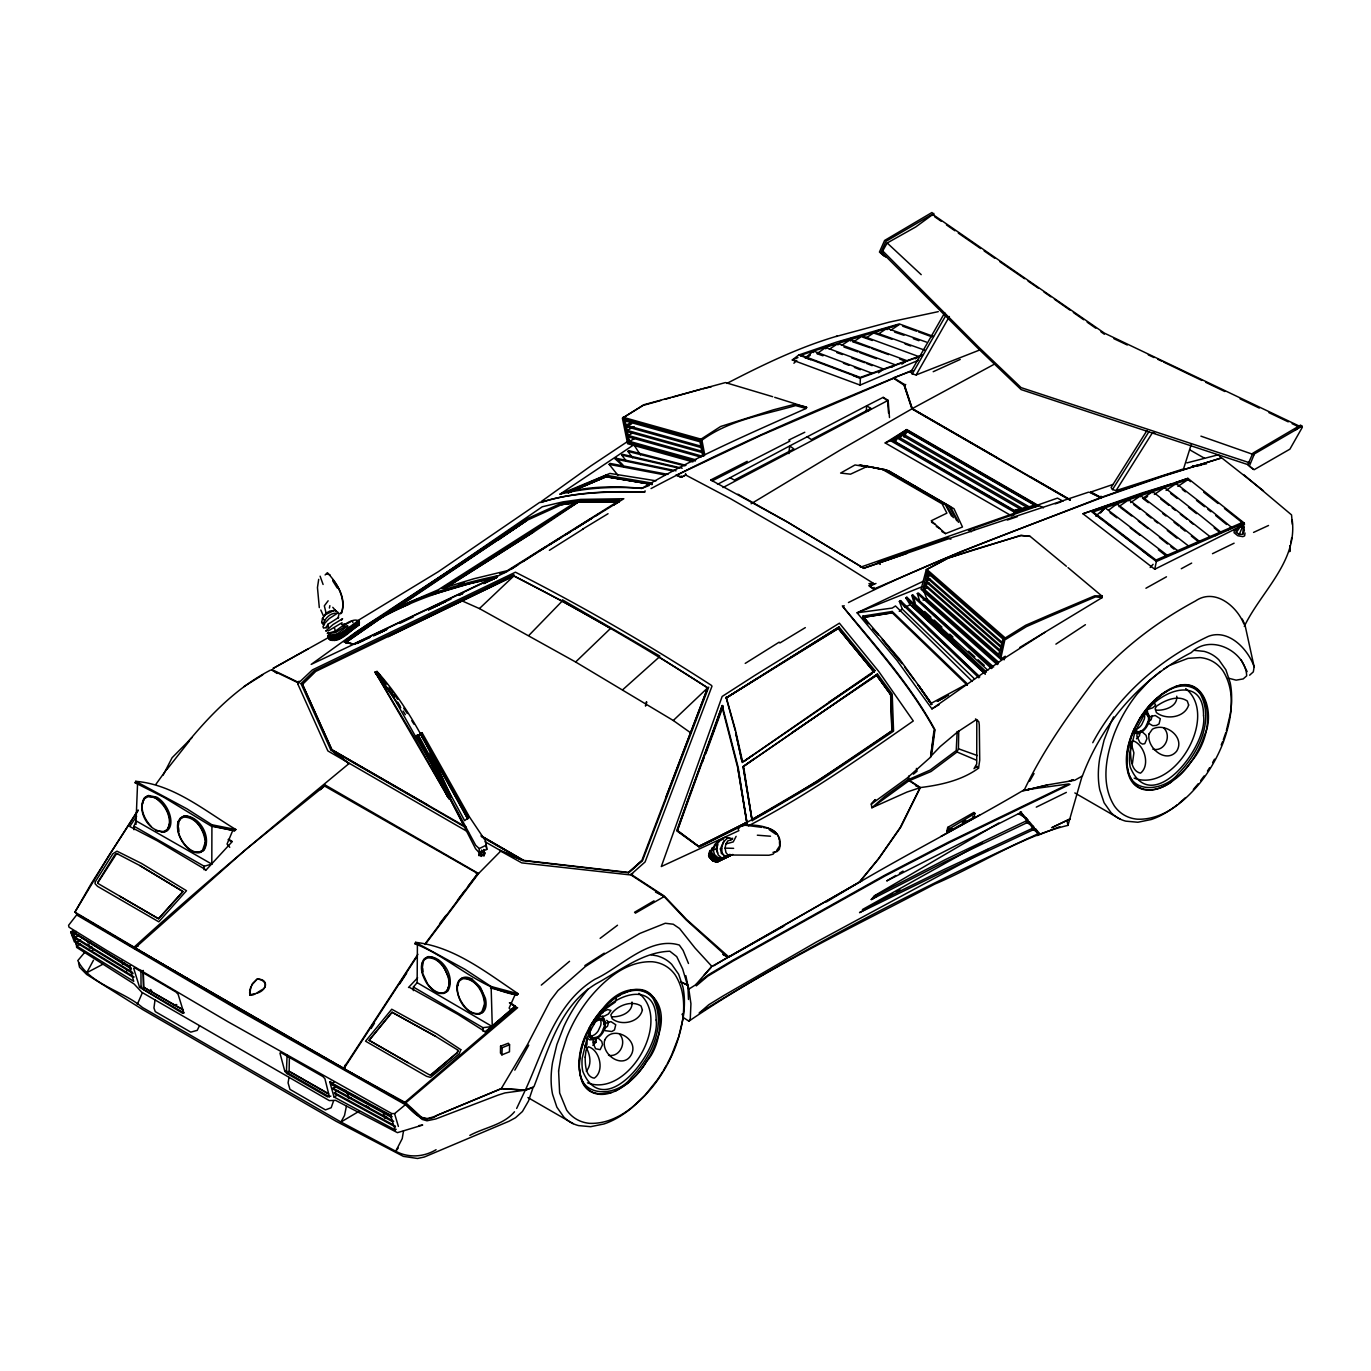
<?xml version="1.0" encoding="UTF-8"?>
<svg xmlns="http://www.w3.org/2000/svg" width="1371" height="1371" viewBox="0 0 1371 1371"><rect width="100%" height="100%" fill="white"/><g stroke="black" fill="none" stroke-linecap="round" stroke-linejoin="round"><path stroke-width="1.5" d="M468.471 832.214L327.875 750.931L297.713 683.769L299.032 681.147M1019.887 647.386L1102.095 597.636L1102.215 595.957L1094.709 595.802L1049.141 615.116L1025.662 625.279L1005.251 637.961L1000.641 659.091L921.038 589.324L926.265 569.719L947.464 558.271L1020.538 535.444L1030.118 536.352L1066.381 566.257M135.129 782.772L137.563 783.492L136.072 820.869L134.015 826.216L204.176 866.249L211.802 864.09L211.922 825.873L234.612 830.74L235.863 829.541C204.485 810.569 173.466 784.332 135.712 781.333L135.129 782.772L163.646 797.151L211.305 826.182L234.612 830.74M413.356 990.616L413.374 987.017L417.144 982.647L417.401 944.516L414.95 943.762L415.55 942.34C454.435 946.744 486.654 972.69 518.255 993.804L517.021 995.003C478.462 988.611 450.836 957.626 414.95 943.762M482.935 1031.198L482.952 1027.667L413.374 987.017M1013.769 515.393L1013.786 511.846L890.482 440.657L885.203 442.936L1011.918 516.096M136.055 824.399L136.072 820.869L211.802 864.09M204.159 869.848L204.176 866.249M133.981 829.729L134.015 826.216M957.164 731.48L956.221 750.605L930.138 770.091L908.322 779.671L920.352 787.571C940.746 784.983 961.654 780.493 978.551 768.154L979.717 760.22L979.305 725.088L978.877 721.849L975.484 719.004L976.803 720.58L976.718 763.921L974.01 768.668L977.3 766.269M509.566 1044.736L509.481 1051.797L501.906 1054.865L500.466 1053.031L500.552 1046.193L508.333 1043.245L509.566 1044.736L502.197 1047.684L500.552 1046.193M480.347 852.848L479.867 854.116L481.375 854.956L483.5 854.356L483.569 849.54M479.182 852.659L479.25 848.598L475.686 845.29L416.493 735.61L418.241 734.753L464.615 820.663L468.745 817.373L420.314 733.588L422.062 732.697L469.43 816.893L485.488 840.851L486.774 849.437L479.182 852.659L475.548 848.735L434.453 768.274M908.682 780.939L931.046 771.496L957.027 751.994L958.432 748.755L958.74 730.88M481.375 854.956L481.478 850.089M933.462 336.426L899.307 323.916L836.876 341.996L798.727 355.003L792.284 359.973L860.114 385.097L860.354 378.07L920.472 356.169M501.906 1054.865L502.197 1047.684M328.543 1096.337L287.996 1072.945L286.47 1070.425L287.122 1054.693M289.401 1057.007L289.11 1071.282L328.56 1093.664M579.367 1065.267C579.967 1042.388 591.227 1020.572 607.336 1004.669M1126.893 761.008C1127.99 733.108 1143.74 705.808 1167.372 690.915M712.029 735.37L722.226 705.517L738.215 767.64L747.075 823.423L699.193 847.055L676.691 830.809L722.226 705.517M333.65 1100.656L331.182 1107.734L325.458 1109.893L289.966 1089.379L288.081 1082.884L289.024 1077.349M447.529 781.093L421.583 734.41L420.314 733.588L419.526 734.667L421.188 735.353L422.062 732.697M342.819 626.05L347.668 626.033L347.651 628.638C343.898 631.688 331.936 640.326 329.366 634.533M1236.916 526.327L1242.092 522.608L1156.027 560.054L1093.201 511.914L1164.51 487.562L1201.373 516.319L1220.618 531.965L1220.55 533.045L1214.14 527.818M645.073 490.835L644.987 492C609.992 491.658 574.295 491.641 540.654 502.523M1263.496 490.835L1221.647 457.811L1162.694 476.405L1101.239 497.81L1101.016 496.165M1128.779 500.826L1128.864 499.695L1188.537 546.001M866.215 411.557L866.678 405.782L883.164 397.367L888.134 400.349L889.488 417.538M346.469 1105.9L344.515 1115.463L340.968 1122.009L142.464 1007.496C122.807 990.702 89.766 984.429 77.804 960.591L84.436 952.725M478.89 855.504L479.816 852.454L478.89 855.504L484.066 855.71L484.854 852.796L484.066 855.71M249.608 990.787L252.487 983.607L257.028 979.168C264.517 978.877 269.47 986.966 260.696 990.496C257.971 992.09 249.333 998.876 249.608 992.518M97.735 882.89L116.689 853.482L139.791 865.529L182.96 891.527L158.539 918.741L98.164 883.592L97.958 881.981L114.856 854.733M788.856 453.595L789.696 445.952L791.136 445.181L866.678 405.782L870.859 408.421L868.46 410.957M1082.336 776.157C1102.044 723.391 1140.912 678.371 1191.279 652.596C1210.61 633.196 1245.673 651.379 1246.685 675.834L1243.189 678.919L1236.145 680.153L1228.245 678.148M328.971 635.493L328.663 634.276M458.068 1051.557L457.674 1049.98L435.395 1036.202L392.037 1012.244L369.09 1040.298L429.62 1074.95L431.591 1074.607L457.434 1052.517L457.674 1049.98M861.999 880.713L727.744 957.369L722.86 954.319L728.926 957.061L859.24 882.187L878.383 858.88L900.233 827.467L920.078 787.64L907.036 792.044L871.853 807.759L871.288 804.126L906.899 778.265L930.583 757.135L933.925 730.932M716.93 844.416L711.84 848.409L711.395 851.871L713.948 855.932L717.119 858.589L720.461 859.137L726.219 856.224M592.855 1045.336L595.888 1042.337L596.471 1038.361M1140.072 731.823L1139.49 735.816L1136.456 738.815M1176.027 484.631L1176.181 483.552L1188.04 479.576L1177.86 486.379M933.908 214.596L931.937 212.522L884.603 240.456L879.445 252.058L884.398 256.274M178.316 825.805L178.796 822.686M422.319 966.538L423.039 961.876M1290.916 542.659L1291.688 537.809M1140.535 496.748L1140.706 495.685L1178.957 524.956L1199.299 541.271L1199.128 542.299L1191.33 536.061M1152.48 492.652L1152.651 491.623L1210.062 536.644M1242.229 619.041L1244.971 624.868L1254.139 666.837L1253.317 671.876L1249.615 675.2M403.537 1130.801L402.234 1138.598L395.722 1151.229L340.968 1122.009L359.253 1111.178M1116.868 504.854L1117.039 503.808L1177.689 550.679L1174.484 553.301M1231.295 528.315L1231.466 527.287L1212.752 511.949L1176.181 483.552L1164.51 487.562L1154.331 494.451M1300.942 426.501L1300.376 425.267L1252.923 453.133L1247.764 464.735L1252.768 468.985M708.618 855.761L710.024 850.568L708.618 855.761L712.646 860.542L717.513 861.931L732.8 854.459M329.417 608.056L329.863 605.639M967.069 685.123L967.309 683.803L892.195 611.466L862.89 616.127L868.494 623.754L862.942 617.516M318.706 579.316L317.455 587.559L319.306 607.61M710.675 853.499L711.48 850.397L710.675 853.499L712.954 856.618L715.508 859.103L718.078 859.377M774.735 852.145L773.021 854.202L768.942 855.247L727.915 855.007L725.962 852.556L725.088 848.135L725.876 843.97L727.778 840.937L732.148 839.395M323.059 624.388L321.705 622.4L322.493 618.321L325.715 614.499L334.695 610.215L337.917 612.203M447.889 792.01L417.898 736.364L416.493 735.61L415.619 736.604L431.796 764.521L449.294 799.344L375.088 671.944L415.344 739.226L447.529 796.311L448.625 798.008L451.145 796.894C431.419 752.336 409.843 708.07 377.042 671.447L375.088 671.944L391.215 693.212L415.619 736.604L417.35 736.998L418.241 734.753M646.307 701.935L645.484 706.082L646.855 702.089M76.536 945.904L76.639 947.395L134.084 983.967L141.83 992.313L329.331 1100.605L335.501 1100.313L397.436 1132.652L422.679 1125.06L418.995 1125.557M1128.676 744.642L1126.945 754.958L1127.099 765.772M1154.742 569.239L1156.353 561.493L1244.268 523.088L1244.474 524.39L1154.742 569.239L1082.987 513.765L1141.649 493.097L1172.513 483.62M926.556 580.944L927.173 578.082L1001.79 643.376L1001.036 646.204L926.556 580.944L929.949 579.025M927.464 577.002L928.236 573.558L1002.921 638.972L1002.15 642.382L927.464 577.002L930.875 575.1M205.701 870.431L232.299 841.52L228.751 839.275M728.618 856.121L725.036 856.481L722.5 853.807C720.495 847.895 722.723 840.303 728.704 837.698L731.206 838.384M947.738 827.381L949.04 828.118L948.149 831.923L946.744 831.409L947.738 827.381L973.89 812.437L974.935 813.431L974.01 817.202L948.149 831.923L949.675 828.512L974.935 813.431M1236.316 532.445L1239.315 528.212L1238.767 526.91L1235.802 530.166L1236.316 532.445L1239.281 534.364L1242.726 534.313L1243.103 529.532M683.306 1017.453L682.295 1013.889L683.289 1017.522L688.893 1021.172L690.281 1018.619L690.933 1003.726L688.825 989.142L695.714 984.755L711.806 966.315L695.063 948.064L679.536 928.51L673.247 924.225L665.261 923.266L639.76 933.462L604.32 954.233L585.246 966.641L557.98 990.548L550.337 1000.556L527.595 1044.359L501.238 1088.66L433.442 1116.868L425.747 1119.027L421.583 1118.17L405.662 1103.861L240.85 1010.256L74.925 912.126L91.189 883.712L137.888 810.244M726.527 856.104L721.112 858.435L717.479 857.269L714.531 854.579L713.228 850.02L714.514 844.827L718.301 840.697L723.357 839.121M1244.234 527.252L1241.955 528.092L1239.315 525.761L1243.686 525.779L1244.337 530.526L1242.726 534.313M688.482 963.487L683.101 950.394L679.331 945.065C649.374 935.896 620.48 967.635 594.928 979.254C555.615 1002.904 543.584 1050.409 525.607 1089.499L516.661 1108.436M924.311 589.376L925.185 585.931L999.579 651.225L998.739 654.55L924.311 589.376L927.739 587.439M155.026 999.973L153.946 1007.959L155.283 1011.644L190.792 1032.14L197.218 1030.341L199.498 1025.679M908.322 779.671L909.042 775.866M1166.738 556.437L1167.115 555.186L1105.146 507.853L1100.467 513.011M717.736 853.036L716.69 848.769L717.77 844.725M1226.377 730.623L1230.164 714.651A93.639 54.069 -60 0 0 1230.164 682.638L1225.88 669.802L1218.922 659.914A94.976 54.84 -60 0 0 1204.149 651.379L1194.175 650.334M1129.173 742.876L1131.401 735.764M930.583 757.135L934.559 729.938C909.864 684.523 874.424 646.135 842.342 605.931L844.365 605.896M1152.274 715.628L1151.074 719.775L1147.887 722.106M347.668 626.033L336.94 634.139L328.56 635.236M925.391 584.886L926.248 582.007L1000.847 647.266L1000.076 650.128L925.391 584.886L928.835 582.949M723.665 855.093L721.437 853.173L720.392 848.923L724.008 840.731M591.09 1028.336L590.507 1030.238A9.768 5.638 -60 0 0 590.507 1035.311L593.095 1037.933L597.259 1037.076A9.7 5.69 -60.4 0 0 601.441 1033.1L604.011 1027.513A9.683 5.655 -59.4 0 0 604.011 1022.44C601.886 1016.991 594.997 1021.052 593.077 1024.651M1191.262 444.41L1183.55 468.882L1116.097 490.595L1112.498 489.567L1111.11 487.493L1146.944 430.563M142.395 992.673L137.323 1004.343M717.513 861.931L717.924 860.68L730.177 855.161M686.922 802.772L677.36 830.518L698.696 846.455C767.126 815.094 830.346 773.775 891.99 730.863L890.704 694.566L876.703 675.406L791.513 732.868M688.893 1021.172C766.372 968.269 851.768 927.756 934.679 884.141C979.1 865.255 1020.795 836.636 1067.94 825.376L1082.113 776.14L1074.727 780.27L1047.547 784.88L1023.092 790.947M1132.429 763.458L1133.903 752.885L1131.401 744.35M329.04 635.99L329.4 634.979M1223.326 739.637L1225.88 732.422M324.876 786.2L477.811 873.567L467.614 886.934M702.432 762.122L703.854 758.163M705.757 753.793L723.271 705.894M686.854 802.806L708.053 745.224M737.804 768.24L746.715 822.377L698.782 846.49L677.411 830.603L722.123 707.196L737.872 768.343L747.075 823.423M708.173 745.31L722.123 707.23M345.509 1064.496L344.447 1069.003L405.816 1102.798L421.514 1117.279L427.204 1118.65M250.722 986.794L249.848 995.26M324.499 624.628L323.436 623.377C325.201 618.15 330.548 612.837 336.358 613.214M665.963 797.065L707.693 687.814C644.987 647.318 580.361 609.718 513.799 575.871L314.764 671.876L302.34 684.146L301.02 683.615L313.959 670.967L513.919 574.638M708.721 687.111L642.502 860.662L628.621 872.761L522.917 860.594L501.58 851.202L485.008 841.743M1032.312 827.33L1027.496 821.606L1029.244 821.623L1034.18 827.536L1032.312 827.33L1032.826 825.976M708.893 856.635L712.834 861.005L716.879 862.068L727.367 856.447M1239.281 534.364L1241.955 528.092M135.712 781.333L186.884 808.804L211.871 824.759L211.922 825.873M435.464 593.746L468.419 584.012L497.022 577.328L483.655 583.583L496.953 577.191L497.519 575.786C442.747 587.456 387.496 605.365 344.035 642.005L354.883 644.336L345.663 642.622L386.262 614.277L409.621 603.908M415.55 942.34L464.855 969.263L491.092 986.503L490.51 987.943L517.021 995.003M421.188 735.353L421.583 734.41L467.648 818.727L468.745 817.373M1221.184 745.001L1222.692 741.437M586.908 1033.014C579.796 1049.089 575.032 1069.551 584.8 1085.524A56.108 32.39 -60 0 0 592.769 1092.276L599.59 1094.075L611.415 1092.481M1132.035 733.982L1134.297 728.687M163.149 775.129L172.078 757.752L191.94 737.649M536.524 528.915L577.088 502.42L577.654 500.912L561.459 503.174L526.275 519.078L388.918 610.918L390.855 611.26L410.769 598.613L527.184 520.243L561.682 504.614L579.762 502.009L618.904 501.735L619.675 500.312L580.499 500.586L442.113 588.416L473.629 578.819L507.27 570.679L619.675 500.312M920.352 787.571L900.816 827.124L878.845 858.503L859.548 882.084L826.353 901.964M337.917 618.252L339.22 613.385L337.592 613.145L329.211 618.595L324.67 623.308L322.956 626.753L323.607 628.107L326.315 627.387M483.5 854.356L484.083 849.712M78.61 915.04L240.816 1010.256L405.85 1103.724L405.388 1104.718L394.574 1113.629L391.763 1113.56L227.98 1021.772L106.921 950.549L69.013 927.173L68.567 925.339L76.656 914.92L78.798 914.92L136.517 949.486M325.116 574.946L327.412 572.684C336.82 582.983 346.349 597.276 341.807 611.963L340.796 612.7M232.916 830.072L227.055 844.039L229.762 847.312M93.451 960.283L86.75 972.742L102.739 964.31M715.508 859.103L718.233 859.051M988.2 849.283L816.191 942.134L723.477 995.723L708.841 1004.686L699.176 1013.049C807.827 945.647 921.758 887.106 1037.95 833.859L1038.533 832.66M712.646 860.542L713.211 859.428L709.338 854.373M515.307 994.266L509.121 1008.062L511.897 1011.164M738.249 829.489L740.032 826.045C755.335 822.789 786.303 827.004 779.208 849.523L776.843 851.699L772.987 852.316M736.124 836.344L733.211 841.914L725.876 843.97M735.284 730.743L726.184 697.822L839.018 626.958L874.904 670.556L874.064 672.03L838.298 628.346L790.861 657.497M444.615 588.605L533.679 532.051L580.499 500.586M712.817 860.937L713.331 859.994L709.612 855.521L708.978 856.618L712.817 860.937L716.913 862.051L731.977 854.767L716.879 862.068M514.811 1070.151L528.743 1045.148M1247.799 464.598L1021.121 389.587L978.517 348.868L882.89 253.412L882.701 250.91L887.191 242.993L915.691 226.986L932.828 214.476L1104.409 333.136L1299.828 426.364L1299.845 427.375L1292.133 423.69M899.77 438.754L901.844 435.104L1026.862 507.287L1022.2 508.384L898.862 437.178L901.844 435.104M903.952 437.041L907.054 431.557L1034.865 505.351L1029.004 506.722L903.318 434.161L907.054 431.557M944.739 312.725L910.807 372.072L912.263 373.957L916.154 374.934L949.4 316.512M895.332 441.77L897.422 438.137L1020.024 508.915L1014.214 510.32L893.618 440.708L897.422 438.137M1021.601 812.095L886.694 880.936L895.777 875.469M912.263 373.957L946.316 314.627M1029.552 781.35L1034.042 773.535M589.29 1027.787L592.323 1022.543A56.057 32.356 -60 0 1 603.034 1008.336C632.374 970.257 675.252 994.969 656.932 1039.441A56.057 32.356 -60 0 1 649.991 1055.824L643.633 1065.987A58.045 33.521 -60 0 1 632.357 1079.114C621.457 1089.397 603.925 1100.193 589.324 1090.836A56.057 32.356 -60 0 1 582.367 1082.49C571.518 1053.099 589.016 1020.041 611.432 1001.036M74.925 912.126L109.697 854.27L138.317 810.261M1244.285 626.427C1260.943 591.689 1297.652 561.613 1292.202 519.883M179.035 821.126L181.075 817.716L184.262 815.882C199.583 815.556 211.974 837.115 204.022 850.209L200.869 852.042L196.876 852.094M251.527 985.269L257.217 979.048C269.607 979.134 266.608 990.308 257.405 993.067M371.13 1028.507L374.489 1023.143M1116.097 490.595L1152.497 432.67L1154.708 433.202M1112.498 489.567L1148.967 431.625M1092.756 742.705C1117.999 695.32 1160.192 659.04 1208.331 636.367C1228.605 628.518 1248.244 649.34 1254.139 666.837M773.33 807.947L751.908 819.738L743.151 766.697L877.474 674.018L892.213 694.137L893.566 731.137L817.476 782.447L752.182 820.646L743.082 766.646L754.444 758.454M399.698 983.898L406.656 973.187M417.127 956.29L344.035 1068.455L346.075 1070.477M338.74 617.396L327.892 624.302L325.955 627.764L326.949 627.747M417.898 954.285L343.573 1068.198L134.872 948.184L245.34 849.883L325.15 785.429L320.368 789.696M1139.815 718.404L1150.218 704.574M772.696 396.699L725.413 382.578L643.753 404.788L622.383 418.172L627.61 443.724L692.903 461.89M136.603 816.362L129.748 826.524L157.254 840.8L205.839 869.814M1243.891 623.976C1236.882 606.171 1214.74 587.679 1195.478 600.978C1157.741 621.32 1122.746 647.712 1094.504 680.102C1068.557 714.805 1043.057 750.365 1024.445 789.662C970.394 821.537 913.926 850.328 859.634 882.153M424.787 944.225L477.811 873.567L476.183 873.55M425.147 944.516L478.565 873.533L500.689 851.134L521.785 862.89L629.58 874.835L632.699 873.79M327.96 632.528L327.275 633.505L335.467 631.106L345.321 623.839L341.619 624.49M341.55 620.138L342.579 618.681L332.999 624.559L325.715 631.088L326.641 630.694M155.9 784.281L167.022 768.908M874.904 670.556L742.208 762.533L735.627 732.662L741.78 760.597M328.132 600.789L324.327 605.845L326.092 613.163L323.607 616.35L320.797 610.009M1200.653 780.579L1204.149 775.935M439.594 923.711L445.969 915.365M457.434 900.319L465.077 890.276M342.065 622.708L328.08 631.003M375.431 673.521L377.042 671.447M167.193 769.131L188.924 741.54M398.207 1148.075L395.722 1151.229C408.489 1158.169 423.742 1157.141 436.081 1149.703M617.875 475.189L609.152 464.375L609.958 463.398L667.968 474.4M1029.244 821.623L945.27 861.656L871.253 899.547L874.458 895.743L998.893 822.96M408.489 987.514L417.624 977.797M588.159 988.954L578.596 1001.053A94.976 54.84 -60 0 0 563.824 1026.622L556.866 1044.565L552.582 1062.336A93.639 54.052 -60 0 0 552.582 1094.349L556.866 1107.168L563.824 1117.074A94.976 54.84 -60 0 0 578.596 1125.608L590.644 1126.688L603.908 1123.98A93.639 54.069 -60 0 0 631.62 1107.974L644.884 1095.378L656.932 1080.382A94.976 54.84 -60 0 0 662.347 1072.173M1193.336 789.49L1198.305 783.664M586.274 1071.248C592.169 1064.564 590.078 1054.145 585.965 1047.033M640.428 454.898L633.865 444.752L560.036 494.16C586.719 487.63 614.397 486.225 641.714 488.436C694.257 457.451 750.451 433.253 806.097 408.472L806.371 407.05L794.272 404.394L773.364 409.843L720.666 426.484L701.027 439.148L623 417.264M872.162 899.427L875.435 895.657L945.853 859.343L1027.924 820.098L1020.298 811.769L1026.262 820.029L1027.924 820.098M417.35 736.998L432.516 764.521M188.29 741.574C211.58 713.451 237.766 687.077 270.498 670.111M514.502 1111.778C503.328 1125.06 484.391 1127.442 469.825 1135.411M704.06 975.278L710.932 967.669M875.332 799.67L871.288 804.126L875.452 799.601M1150.183 567.457L1153.097 564.321M1174.364 483.038L1187.903 478.359L1244.268 523.088M528.949 635.339L562.213 601.081L610.575 628.398M466.346 827.296L331.885 749.697L302.391 684.129L314.679 671.944M302.391 684.129L314.764 671.876M462.335 600.995L479.507 608.621L575.631 662.004L610.523 628.449M297.713 683.769L312.399 669.905L515.445 572.204C582.692 606.342 647.952 644.336 711.292 685.277L712.012 686.151L645.09 861.965L631.106 874.372L664.335 896.103L686.563 919.461L728.926 957.061M793.895 363.229L796.791 360.47M593.951 1022.218C596.368 1018.842 603.206 1016.185 604.971 1021.515A11.088 6.461 -59.5 0 1 604.971 1027.307C604.251 1033.511 594.38 1044.479 589.53 1036.236A11.294 6.529 -60 0 1 589.53 1030.444M479.439 608.553L513.817 575.957L562.161 601.098M575.631 662.004L673.281 720.495L707.642 687.882M1239.35 527.304L1240.498 526.258M938.278 311.645L889.316 322.116L836.207 336.461M776.534 850.688L779.688 845.856L779.448 841.554M622.897 689.579L659.211 657.086L707.676 687.882L641.748 860.782L628.432 872.419L523.396 860.337L481.032 835.813L523.585 860.371M301.02 683.615L330.617 749.577L349.022 763.561C276.462 823.663 203.748 883.678 134.05 947.207L138.128 946.127M641.662 860.611L628.621 872.761M1154.074 700.632L1162.162 693.983L1171.588 688.722M1175.804 778.488L1179.9 774.872A58.045 33.521 -60 0 0 1191.176 761.728C1225.417 722.277 1203.31 650.625 1150.543 704.06A56.057 32.356 -60 0 0 1139.832 718.284C1129.447 735.799 1121.478 758.369 1129.875 778.214A56.057 32.356 -60 0 0 1136.816 786.56C1147.647 793.929 1161.751 788.822 1171.451 781.933M1178.837 803.543L1185.572 797.579M1095.72 516.096L1105.146 507.853M516.507 1006.931L404.668 1102.507M517.655 1007.668L405.816 1102.798M485.231 1032.226L515.342 1006.16L510.286 1002.767M515.342 1006.16L485.231 1031.763L457.863 1014.351L409.535 987.428M457.434 1052.517L430.494 1075.018M696.245 985.886L707.71 976.203L733.005 961.071L885.169 875.915L948.698 842.942L1069.997 784.332M541.288 985.115L569.548 961.294M1295.029 430.391L1299.828 426.364M805.325 357.831L813.5 351.027L899.187 324.636L890.687 330.291M885.203 442.936L906.762 429.569L1038.824 505.813L1013.786 511.846M807.176 357.66L810.347 355.089M913.394 774.187L917.01 771.239L916.428 768.411M695.714 984.755L707.95 975.055L732.662 960.351L884.638 875.264L948.372 842.188L1068.934 783.921L1023.914 790.056M730.743 839.755L732.697 838.229M623.925 466.791L615.288 459.011L616.247 458.274L676.023 470.801M358.979 621.166L338.174 635.87L328.423 637.258L328.115 635.63L329.023 639.057C341.225 640.651 349.931 628.775 359.408 623C357.882 616.316 346.606 622.811 343.847 625.296M1160.466 671.413L1149.275 680.719L1137.296 693.795A89.286 51.55 -60 0 0 1114.349 733.536C1105.934 756.278 1100.622 784.143 1114.349 805.942A89.286 51.55 -60 0 0 1137.296 819.19C1163.019 820.184 1184.493 801.624 1199.985 782.978A89.286 51.55 -60 0 0 1222.932 743.236C1231.347 720.495 1236.659 692.629 1222.932 670.83A89.286 51.55 -60 0 0 1199.985 657.583L1188.006 658.354L1170.286 665.141M610.695 1001.43L615.613 997.848M1108.659 510.149L1117.039 503.808M1144.305 498.838L1147.578 496.371M600.138 938.347L617.516 925.236M329.777 638.543L338.157 637.498L358.414 623.171L359.116 625.022L338.843 639.349L330.462 640.188L329.537 637.258M340.505 613.831L341.619 612.991C345.303 601.081 340.025 588.896 332.81 579.487M541.459 501.392L590.764 466.003L629.289 440.348M878.52 372.809L883.592 369.022L922.494 355.123M729.938 854.287L725.276 857.732L721.712 857.938L718.233 854.956L716.313 849.403L717.838 842.976L721.694 838.966L725.602 837.15L728.789 838.298M497.519 575.786L353.324 644.113L354.763 644.267L345.492 642.588C388.559 606.668 442.867 588.776 496.953 577.191M604.285 1028.627L607.473 1026.296L608.673 1022.149L606.719 1020.35M345.543 642.571L386.314 614.362L384.188 613.917M599.847 1014.883L603.034 1012.552M899.239 611.312L902.289 609.101L899.359 601.406L900.49 600.618L979.802 676.914M1195.855 543.79L1199.299 541.271M1215.477 535.701L1220.618 531.965M632.579 457.76L627.884 451.385L628.912 450.648L685.98 465.352M1228.005 529.772L1231.466 527.287M817.03 353.632L825.702 347.446L883.592 369.022L860.251 377.419L801.127 355.158L801.144 356.306M923.42 581.201L857.115 612.803L896.925 660.342L931.937 708.876L1004.052 658.491L1044.805 632.391M539.848 502.266L438.309 571.707L356.631 621.32M752.336 755.421L743.887 761.351L872.384 673.264L828.684 702.329M743.082 766.646L877.474 674.018M1118.822 506.619L1128.864 499.695M498.461 539.848L527.15 520.209L392.586 610.266M1130.647 502.591L1140.706 495.685M890.482 440.657L906.762 429.569M901.844 364.138L905.203 361.841M915.245 358.808L918.621 356.511L918.776 357.728M1142.523 498.513L1152.651 491.623M1166.07 490.407L1176.181 483.552M891.921 367.137L895.314 364.84L837.938 343.573L829.335 349.228M878.383 334.027L886.917 328.372L926.368 342.065M853.876 341.568L862.428 335.929L918.621 356.511M866.164 337.866L874.698 332.245L924.928 350.239M841.623 345.389L850.226 339.734L906.899 360.693M1055.893 644.147L1085.421 624.696M511.023 569.428L517.912 564.869M523.088 561.544L536.849 552.496M536.387 528.778L577.037 502.352L561.682 504.562M396.185 1129.276L395.156 1129.91L334.01 1097.006L329.811 1082.01L330.857 1081.325M432.825 594.603L438.035 591.244M704.763 454.966L701.935 440.211C729.115 420.006 763.733 414.796 795.626 405.576L806.097 408.472M78.558 962.733L79.518 967.206L86.664 974.455L143.012 1009.759L336.084 1121.255L403.4 1156.37L417.555 1158.478L424.359 1157.004L509.069 1121.221L515.496 1117.742L522.42 1111.521L528.486 1101.05L533.079 1087.477L525.401 1090.134L501.238 1088.66L437.28 1115.257C424.684 1124.34 413.408 1113.955 405.85 1103.724M577.654 500.912L438.292 589.77L388.918 610.918M584.851 965.595L604.268 953.153M1163.722 669.134L1168.64 665.98M541.048 502.3C574.295 491.675 609.581 491.041 644.216 492.052M489.704 558.631L529.292 533.388M453.904 581.458L478.959 565.486L453.921 581.51M487.922 559.779L484.34 562.059L487.956 559.865M443.81 587.936L448.711 584.817L443.776 587.885M495.171 555.289L527.629 534.656M329.811 1082.01L390.444 1115.069L391.472 1114.417M614.774 998.328L619.846 995.175M533.576 531.965L444.461 588.485M599.727 1015.174L600.224 1016.614L604.525 1016.048L608.416 1013.992L610.952 1010.427L607.661 1009.553L601.955 1012.295M549.377 550.319L583.223 528.966M874.132 672.098L838.367 628.449L726.27 697.942L839.018 626.958M726.184 697.908L757.82 677.977M574.997 528.795L591.878 518.204L574.997 528.812M745.224 663.393L779.225 642.125M243.798 686.665L262.701 674.909M598.63 514.022L506.482 571.913L311.183 664.404L355.98 632.117L448.763 570.902L542.265 506.773L563.018 501.855L580.567 499.404L623.822 498.736L595.357 516.182M552.53 542.813L549.017 544.938L561.185 537.381L555.975 540.62M566.412 534.159L569.908 532.034M385.251 1112.567L383.434 1113.68L385.954 1112.944M564.663 535.221L569.89 531.999M624.131 417.11L643.222 405.37L660.839 400.469M1005.629 639.434L1026.451 626.616L1049.535 616.504L1095.583 596.848L1102.095 597.636M124.213 962.956L122.413 964.07L124.898 963.367M1000.641 659.091L1005.251 656.246L1004.069 659.879M626.444 461.153L621.663 455.035L622.76 454.367L682.21 468.231M618.938 501.7L613.471 505.025L619.041 501.82L579.71 502.077M582.606 529.155L608.039 513.714M346.28 624.028L352.416 620.755L352.913 622.588M126.8 970.942L125.584 972.433M779.859 643.016L805.325 627.61M899.41 873.276L903.043 871.082M871.253 899.547L876.652 896.291M751.137 503.757L840.663 449.791L911.869 408.884L1069.928 500.158M1066.364 792.387L1036.27 807.142M133.09 973.616L75.765 938.638L75.388 937.473L79.021 935.296M91.291 946.504L89.372 947.55L91.84 946.847M92.937 950.292L90.469 950.977M634.55 912.263L654.036 900.833M931.937 708.876L939.186 704.625M395.156 1125.899L395.414 1126.962L334.85 1093.835L334.49 1092.721L338.209 1090.545M348.337 1098.257L350.925 1097.571M182.771 1013.358L183.851 1012.98L178.11 994.266L175.985 992.021L134.821 967.892L133.673 968.269L139.551 987.257L182.771 1013.358L183.817 1012.758L143.252 989.331L141.042 986.417L140.939 970.24M635.287 913.206L663.427 896.977M425.044 958.449L428.198 956.632C443.484 956.461 455.652 977.986 447.82 991.062L444.667 992.878M330.891 1096.115L327.566 1096.903L286.933 1073.544L284.842 1071.368L286.47 1070.425M390.752 1116.885L331.919 1084.787L331.576 1083.638L334.078 1082.199M326.092 613.163L329.674 611.106L335.432 610.352M946.744 831.409L951.954 828.427M962.373 822.446L965.852 820.441M713.708 965.801L727.744 957.369L686.031 919.787L664.044 896.531L630.523 874.664M76.365 931.457L73.88 932.88L76.793 946.041L133.724 981.328L129.405 966.229L72.08 931.252L73.229 930.669M80.323 944.019L76.793 946.041L72.08 931.252M139.551 987.257L141.042 986.417M286.933 1073.544L287.996 1072.945M870.568 906.42L859.531 912.64L942.237 872.23L1035.379 828.752L1039.321 833.277M874.235 904.346L877.92 902.272M888.956 896.051L892.624 893.978M896.308 891.904L899.976 889.83M334.01 1097.006L338.089 1094.726M392.209 1121.478L333.393 1089.294L332.999 1088.163L335.535 1086.74M387.445 1117.571L384.874 1118.239L383.76 1114.794M626.067 425.267L700.787 446.141L700.033 441.788L625.227 420.914L626.067 425.267L632.974 421.411M626.444 426.672L701.009 447.512L701.781 451.179L627.215 430.391L626.444 426.672L631.603 423.793M701.044 457.126L628.449 436.955L629.495 441.376L636.333 437.572M308.269 648.791L273 668.482L329.708 636.864M1145.933 588.245L1166.481 576.797M783.972 926.076L711.292 966.726M940.986 836.344L979.648 814.974M976.94 845.599L862.428 909.556L942.854 870.054L1034.18 827.536M903.78 383.966L912.195 408.644L993.444 364.686M978.774 844.57L982.459 842.548M926.265 569.719L948.492 558.014L974.113 549.565L1021.275 535.444L1030.118 536.352M751.805 819.669L816.259 781.898L891.87 730.777L890.602 694.48L876.703 675.303M627.215 430.391L634.122 426.604M628.209 435.43L702.757 456.337L702.003 452.533L627.421 431.676L628.209 435.43L633.385 432.619M944.653 697.325L937.181 701.386L948.543 695.251M651.036 488.573C735.37 443.604 823.834 406.827 912.109 370.393M90.486 942.34L87.898 942.974M1181.288 568.725L1191.673 563.087M985.338 674.275L910.155 604.645L905.151 607.353L900.49 600.618M931.663 704.42L918.21 684.986L931.577 704.437L931.389 703.203L967.309 683.803M132.816 977.112L77.256 943.214L76.742 942.014L80.615 939.923M1089.791 492.395L1100.45 497.707L961.551 551.365L874.098 588.947L869.762 586.222L875.983 583.463M730.126 477.691L789.696 445.952L793.946 448.951L734.325 480.073L730.126 477.691L717.479 484.357M905.768 597.842L906.865 597.259L986.417 671.996L985.338 672.664L905.768 597.842L910.155 604.645M603.634 1010.136L615.202 1002.184L616.35 998.448M888.134 400.349L722.997 487.545M904.5 385.114L905.734 384.48M870.859 408.421L811.392 439.577L807.211 436.801M911.869 408.884L904.089 385.182L893.584 378.293L760.768 435.447L676.811 475.034L681.181 477.348L685.689 475L730.452 498.667L829.369 555.769L874.201 583.84M746.715 822.377L698.627 846.473M618.904 995.706C665.226 968.457 668.808 1036.973 646.923 1061.017A56.057 32.356 -60 0 1 636.264 1075.258L628.158 1083.004L615.39 1091.145M490.544 580.464L494.331 578.511M848.443 602.555C929.846 561.167 1016.117 530.474 1101.239 497.81M493.252 579.179L496.988 577.26M789.987 441.068L712.303 480.827L710.778 479.936L747.229 461.324M129.405 966.229L130.536 965.647M738.952 830.62L661.302 866.541L722.157 696.451L755.592 674.926L839.395 623.188L878.862 671.619L913.292 720.975C859.823 758.163 806.388 795.865 748.429 825.822M726.819 383.434C762.379 365.046 798.659 347.36 837.201 336.101M1212.478 553.695L1234.106 543.19M479.25 848.598L485.882 845.341M788.753 440.057L804.777 432.259M388.301 636.744L513.851 575.974M713.451 848.889L710.384 850.551L709.75 854.167L713.468 859.034L717.924 860.217L730.092 854.75M709.441 851.785L712.886 850.14M1052.979 827.159L1070.237 818.847L1051.591 827.69M685.706 475.052L681.061 477.279L675.852 475.12M419.526 734.667L421.291 733.828M415.619 736.604L417.624 735.644M413.305 616.899L400.041 623.291M451.196 598.938L428.455 609.718L445.575 601.663M428.523 609.804L439.902 604.405M356.751 643.462L369.844 637.361M386.691 629.512L373.598 635.613L386.793 629.478M356.786 643.547L364.275 640.051M373.649 635.698L384.891 630.471M356.649 643.41L369.827 637.309M1253.557 532.411L1268.535 525.487M933.205 371.712L960.231 359.442M392.809 610.386L408.404 603.36M398.738 607.833L408.489 603.463M860.114 385.097L918.107 360.402M560.036 494.16L609.924 473.423L656.024 480.81M652.15 483.106L606.102 475.257L566.326 492.429C590.781 485.831 616.384 486.191 641.422 488.265M568.245 492.686L606.136 476.542L652.202 484.34M921.758 586.874L857.115 612.803L892.23 608.073L895.486 605.965L972.262 681.387M792.284 359.973L797.973 357.557M568.245 492.892L606.205 476.731L652.219 484.511M568.177 492.737L606.136 476.748L652.168 484.46M912.76 370.65L893.412 377.813M641.714 488.436L649.374 485.403M711.84 848.409L714.617 847.312M1072.859 779.808L1069.14 781.281L1072.962 779.808M978.637 350.41L916.154 374.934M416.15 599.967L419.937 598.476M425.61 596.231L431.299 593.986M1170.423 689.219L1174.501 687.608A55.765 32.201 -60 0 1 1189.548 686.648L1192.77 687.796A56.999 32.904 -60 0 1 1200.568 694.412C1214.535 721.249 1197.86 753.759 1178.529 773.415C1165.813 790.262 1131.366 795.728 1127.596 768.857M623.034 993.564L627.113 991.953A55.765 32.201 -60 0 1 642.159 990.993L645.381 992.124A56.999 32.904 -60 0 1 653.179 998.756C667.146 1025.594 650.471 1058.104 631.14 1077.76C617.396 1097.04 579.59 1098.428 579.556 1068.849M1037.213 835.539L1059.783 826.679M941.877 531.52L945.493 533.627L962.476 526.995L953.993 508.727L889.608 471.333L884.535 470.219M993.649 667.009L919.752 601.355L917.336 593.489L918.45 593.06L998.311 663.907M923.111 600.104L926.745 598.716L998.534 662.193M1236.248 529.069L1234.346 529.789L1234.071 532.719L1237.859 535.753L1242.829 536.644L1244.628 535.89L1245.005 532.993M115.747 853.927L117.649 853.67M713.228 850.02L716.69 848.769M823.56 347.497L832.694 344.241M76.656 914.92L239.411 1010.581L405.388 1104.718L422.199 1119.422L426.964 1120.793L435.824 1118.942L498.136 1095.086L504.956 1092.927L525.401 1090.134L533.919 1086.723C548.383 1049.689 559.676 1005.543 596.179 983.727C619.332 971.199 642.588 952.022 669.853 951.234L676.743 956.632L682.621 968.903L688.67 989.177L685.826 975.655M1112.961 484.46L1090.219 492.24L1100.913 497.467L1162.162 476.131L1221.27 458.085L1218.545 454.966M860.405 567.234L1057.469 498.119L1063.039 501.22M955.21 536.455L863.73 568.262L787.999 522.385L710.778 479.936M1082.987 513.765L1187.903 478.359M863.73 568.262L906.848 553.49M911.818 595.442L912.88 595.083L992.398 667.763L991.439 668.517L911.818 595.442L914.2 603.377L987.823 670.23M973.633 530.354L1088.608 492.155M1055.207 503.877L1061.085 501.872M1007.308 520.055L1017.351 516.661M801.127 355.158L813.5 351.027L871.922 373.186M326.795 573.815L330 574.826M955.673 536.421L974.421 530.2M839.892 341.893L847.038 339.614M464.392 583.035L458.514 584.869L464.341 582.983M740.991 826.182L744.487 825.119L761.83 827.347M848.803 339.1L854.133 337.557M876.086 331.182L898.673 324.738M255.04 993.598L249.882 994.815M672.647 397.179L700.941 389.227M664.746 399.372L670.625 397.744M676.811 475.034L678.542 474.555M1175.615 686.528C1204.578 675.595 1214.963 714.719 1204.441 735.182A56.057 32.356 -60 0 1 1197.483 751.548L1194.449 756.758A56.057 32.356 -60 0 1 1183.773 770.982C1173.113 782.378 1156.558 794.323 1140.295 788.017A56.108 32.39 -60 0 1 1132.343 781.264L1128.864 774.324L1126.945 764.504M478.993 854.407L481.17 855.453L484.203 854.63M1186.858 462.901L1217.277 455.052M499.73 573.575L505.625 572.101M869.762 586.222L871.51 585.794M702.997 388.73L711.275 386.776M1047.684 784.932L1025.474 790.159L1029.672 789.37M895.811 377.745L894.081 378.156L903.78 384.051M885.752 257.08L880.799 252.864L886.026 241.313L933.84 213.379M1202.247 464.238L1192.359 466.311L1206.566 463.792M597.533 1017.916L599.178 1017.573M1201.116 464.906L1192.839 466.586L1201.082 465.18M967.258 685.174L892.195 612.751L862.89 617.43L892.281 612.837M561.682 504.614L577.088 502.42M720.392 848.923L721.626 848.769M482.952 1027.667L492.275 1026.536L491.161 987.634M868.923 583.635L873.104 583.258L868.786 585.674L873.893 589.461M143.201 970.531L143.749 987.291L173.98 1004.823L176.756 1004.566M874.458 895.743L875.435 895.657M867.243 466.397L850.517 474.177L840.612 473.064L855.024 464.958L866.283 466.791M612.152 1016.751C620.635 1017.316 633.231 1012.175 631.997 1002.047M579.796 502.163L598.476 501.272M271.681 670.008L298.741 683.101M1146.173 710.007L1152.651 707.83L1154.862 706.031L1155.496 704.454L1154.485 703.546M161.075 831.7L165.051 831.631A20.034 11.654 60.2 0 0 170.227 816.293A20.034 11.654 60.2 0 0 156.808 797.185L148.462 795.488L145.275 797.305L143.252 800.733A20.034 11.654 60.2 0 0 142.618 803.749M1155.564 710.109C1164.116 710.983 1177.758 706.733 1176.764 696.211M733.622 848.341L725.088 848.135M757.34 835.196L770.502 836.224M608.501 1055.293C619.881 1057.641 627.215 1042.131 619.503 1034.094M977.592 720.221L975.552 720.152L957.763 731.806L940.163 746.595L931.577 755.541L934.953 729.715C910.31 684.746 875.812 646.032 843.062 606.839M1152.891 749.217C1164.733 752.148 1172.119 735.884 1163.705 727.915M1302.261 426.055L1254.362 453.938L1249.375 466.071L1254.122 469.722L1289.905 449.157L1302.33 427.272L1300.873 425.284M1035.379 828.752L1033.7 828.667L1037.95 833.859M525.401 1090.134L501.255 1088.574M1133.56 733.485L1137.176 733.159L1136.885 736.278L1140.021 742.688L1142.42 744.076L1144.768 743.699L1146.944 738.678L1146.002 735.25L1141.118 730.897M1135.034 732.08L1136.473 732.234M592.529 1038.55L588.81 1036.819M272.263 669.734L299.032 682.655M329.623 633.419L336.084 632.322L344.378 626.855L343.23 625.793M763.767 827.656C770.845 827.724 778.694 832.231 779.122 839.943M651.088 954.833L656.932 955.827A94.976 54.84 -60 0 1 671.704 964.344L678.662 974.25L682.947 987.069A93.639 54.069 -60 0 1 682.947 1019.081L678.662 1036.853L671.704 1054.796A94.976 54.84 -60 0 1 667.3 1063.605M873.19 467.46L882.101 469.19L942.083 503.825L946.898 513.131L931.217 520.774L945.493 533.627M864.193 465.609L884.295 469.533L946.693 505.333L953.325 517.638M860.474 465.129L886.78 470.253L950.497 506.739L958.518 522.317M859.223 464.992L869.008 466.825M872.916 467.562L887.688 470.476L919.05 488.624M609.152 464.375L665.072 474.983M211.871 824.759L235.863 829.541M715.679 858.76L718.661 859.446M615.288 459.011L672.887 470.973M621.663 455.035L679.073 468.197M908.476 781.093L871.853 807.759L884.655 796.517L907.688 779.808L920.078 787.64L915.485 785.652M627.884 451.385L684.952 465.9M713.211 859.428L717.924 860.68M491.092 986.503L518.255 993.804M629.495 441.376L695.817 459.851M695.286 461.033L628.466 442.456L623.719 419.029L700.855 440.605L703.889 456.097M774.718 397.333L806.936 407.495M1249.701 462.798L1021.138 387.633L978.431 346.897L882.701 250.91M894.612 332.125L903.969 335.261M891.955 339.237L874.801 333.427L874.698 332.245M872.333 340.488L862.616 337.146L862.428 335.929M836.858 352.638L842.428 354.558M852.385 341.653L870.071 347.788M843.97 347.052L858.006 351.953M817.305 353.821L822.977 355.809M1200.927 436.149L1254.002 454.761M805 357.677L810.758 359.733M958.432 748.755L977.369 755.558M902.649 326.178L916.599 331.216M905.083 343.95L910.67 345.989M859.84 352.638L876.463 358.739M918.587 331.936L931.732 336.769M913.292 338.637L918.878 340.711M871.922 348.474L888.528 354.626M851.648 357.9L864.518 362.681M884.158 469.43L885.152 469.79M798.727 355.003L860.354 378.07M843.422 363.229L848.889 365.303M155.711 830.535L164.092 832.197L167.262 830.363L170.021 822.274A20.034 11.671 60.1 0 0 164.229 805.617L155.866 797.699L147.485 796.037L144.332 797.871C136.415 810.775 148.428 832.06 163.732 831.563L166.765 829.798A19.297 11.242 60.1 0 0 166.868 811.204C163.235 804.04 156.688 795.746 147.742 796.74L144.692 798.505C138.471 807.639 144.675 819.687 151.427 826.747M853.242 375.62L858.657 377.762M1098.822 497.073L1100.45 497.707M899.633 358.996L905.186 361.207M866.352 363.366L872.145 365.663M482.489 852.282L484.134 852.933M854.356 367.377L860.268 369.759M957.027 751.994L976.426 760.202M1146.19 712.32L1149.138 715.319A11.088 6.461 -59.5 0 1 1149.138 721.112C1147.938 726.938 1140.638 736.775 1134.365 731.411M950.874 539.18L947.892 537.826L877.371 562.658L880.302 564.372M1145.59 713.606L1148.178 716.228A9.683 5.673 -59.3 0 1 1148.178 721.3L1145.59 726.887A9.7 5.69 -60.5 0 1 1141.409 730.88L1138.513 731.857L1135.257 730.332M1113.92 338.706L1127.288 344.995M1148.281 354.866L1154.022 357.557M1157.827 359.339L1161.648 361.139M1259.315 408.078L1240.121 398.875M1268.963 412.671L1288.26 421.857M655.527 892.11L663.05 895.709L657.446 892.692L658.406 893.429M1163.568 362.03L1201.836 380.453M1205.675 382.303L1224.817 391.506M687.882 985.286L680.633 981.773L687.882 985.338L688.825 989.142M769.217 829.695L775.986 834.356M971.439 531.725L968.492 530.269L1039.149 505.573L1043.468 507.853M597.259 1037.264L601.766 1041.412L602.52 1044.719L600.172 1049.655L595.597 1048.746L592.855 1042.577L593.317 1039.544L589.701 1039.852L587.096 1037.916L587.045 1044.256L586.274 1046.296L584.457 1045.542M392.192 1116.714L331.576 1083.638M383.28 1115.291L386.776 1117.176M393.683 1121.289L332.999 1088.163M393.306 1124.906L334.49 1092.721M1091.059 492.069L1100.913 497.519M365.629 1105.712L369.313 1107.734M347.6 1094.109L345.852 1090.322M737.889 494.194L787.365 521.974L864.038 568.434M975.724 766.56L978.551 768.154M321.705 622.4L323.436 623.377M562.384 599.795L659.879 656.092M435.395 1036.202L392.037 1012.244L369.142 1040.332L407.958 1062.611M1185.709 688.602C1219.642 715.765 1174.673 793.689 1134.177 778.128M638.972 993.324C672.904 1020.47 627.918 1098.394 587.439 1082.833M119.654 896.171L158.539 918.741L182.96 891.527L139.791 865.529M1190.011 449.979L1204.475 458.24M1031.712 828.752L1036.836 831.683M1030.512 476.902L1070.357 499.935L912.195 408.644L904.5 385.028M324.961 784.863L478.565 873.533M906.437 429.843L1036.236 504.785M1074.83 792.935L1120.398 819.224M1026.245 822.172L1029.535 824.074M331.696 749.663L427.666 804.948M594.191 1041.36L595.888 1042.337M527.886 1097.554L573.181 1123.654M173.98 1004.823L183.114 1009.742L143.749 987.291M289.11 1071.282L328.2 1093.801M997.437 457.914L912.195 408.644M914.851 487.133L945.356 504.785L951.543 516.027M465.369 827.33L330.617 749.577L349.022 763.561M481.547 836.687L522.917 860.594L499.712 850.226L500.689 851.134M936.29 526.481L939.958 528.623M931.543 522.231L935.176 524.356M417.144 982.647L492.275 1026.536M1018.413 813.654L1026.759 818.538M138.06 949.932L345.355 1069.586L343.573 1068.198M358.894 624.816C350.839 629.906 341.79 642.245 330.325 640.171L330.12 638.732L330.462 640.188M887.483 400.915L883.164 397.367M721.437 853.173L722.5 853.807M134.169 977.026L76.742 942.014M131.153 967.892L73.88 932.88L131.479 969.04M132.644 972.467L75.388 937.473M972.793 816.448L974.01 817.202M228.117 839.583L231.596 841.777M509.378 1002.835L514.673 1006.4M980.625 248.528L958.312 233.121M984.138 250.944L994.678 258.194M999.956 261.81L1024.565 278.707M1028.079 281.124L1038.635 288.373M1043.914 291.989L1050.94 296.822M332.776 607.319L336.101 611.192M934.559 216.669L941.346 221.365M946.436 224.895L954.919 230.774M272.109 669.991L277.096 673.469M1054.419 299.238L1069.928 310.086M1073.373 312.502L1083.707 319.751M1087.152 322.168L1095.755 328.2M1100.93 331.816L1104.375 334.233M673.281 720.495L690.573 732.765M1110.013 512.72L1116.851 517.792M1120.158 507.339L1131.709 515.993M1143.688 499.113L1148.384 502.643M1094.846 514.074L1102.781 520.037M1105.951 522.42L1112.309 527.184M1133.56 504.459L1139.952 509.309M1130.235 527.869L1140.055 535.375M1170.8 493.56L1177.278 498.513M472.018 979.134L480.313 987.086L485.403 998.277A20.034 11.602 60.3 0 1 480.176 1013.649M1182.299 489.43L1185.418 491.846M1122.129 534.741L1131.966 542.299M1091.127 511.314L1156.353 561.493M1172.188 507.904L1175.444 510.423M1180.328 514.176L1186.84 519.181M1138.273 520.98L1148.041 528.538M1160.706 499.027L1168.932 505.402M1162.677 513.508L1165.916 516.01M1174.022 522.3L1178.871 526.07M1196.506 500.415L1204.543 506.704M1207.765 509.207L1210.97 511.726M1146.327 514.159L1151.16 517.93M1154.399 520.449L1157.621 522.968M1203.652 492.189L1218.065 503.5M1143.208 551.108L1151.212 557.414M134.495 947.498L136.277 948.886M1188.503 507.287L1196.506 513.594M1224.474 508.521L1242.812 523.071M1167.304 530.526L1176.935 538.186M1158.358 549.771L1165.059 555.101M1243.6 474.589L1291.551 514.913L1292.356 524.288M1180.431 527.321L1185.11 531.074M1159.42 537.449L1167.561 543.979M1170.8 546.583L1174.056 549.188M1187.286 478.993L1190.559 481.632M1190.097 521.683L1193.387 524.356M1215.7 515.547L1226.617 524.493M1068.009 567.611L1102.215 596.316M927.156 569.719L1005.251 637.961M333.787 635.15L334.49 636.298M917.336 593.489L997.214 664.609M602.315 1016.374L604.337 1019.116L604.68 1023.452L610.986 1021.652L615.75 1024.737L614.499 1029.895L611.826 1031.523L605.348 1030.701L603.48 1028.473M924.62 611.483L930.892 617.156M934.045 620L941.894 627.095M949.743 634.19L952.879 637.018M968.594 651.208L974.867 656.88M978.02 659.725L984.292 665.398M912.092 605.982L984.07 672.527M887.191 242.993L921.209 274.663M928.167 628.895L937.37 637.515M940.437 640.377L945.047 644.678M954.25 653.299L978.791 676.263M949.109 506.225L956.769 520.723M899.359 601.406L978.86 677.822M902.289 609.101L974.558 678.936M715.919 858.88L711.086 853.105M322.493 618.321L324.567 620.395M616.247 458.274L623.051 465.095M1145.83 711.96L1147.527 714.377M601.886 1018.293L603.583 1020.71M862.89 616.127L899.547 659.108L931.389 703.203M1148.555 723.288L1152.771 725.687L1156.25 725.482L1159.061 723.922L1160.312 718.764L1155.222 715.491L1148.538 717.067L1147.424 711.121M701.027 439.148L701.935 440.211M75.011 911.818L77.513 914.714M838.264 628.381L874.064 672.03M1035.208 828.684L1037.436 831.323M882.376 639.623L902.049 663.684M882.393 639.537L899.582 660.394M391.215 693.212L375.688 673.178L400.812 707.676M386.519 684.112L377.762 672.561L384.908 682.929M389.004 687.419L392.757 692.389M904.569 667.026L914.44 680.085M876.617 675.32L890.55 694.48M918.159 685.037L931.577 704.557M392.055 693.315L394.437 696.776M394.008 694.034L397.624 699.347M403.674 708.173L407.29 713.486M332.69 580.773L337.232 587.988M411.797 720.683L414.059 724.282M397.71 702.141L399.886 705.722M403.16 711.086L405.336 714.668M150.69 989.485L152.404 992.313M1241.012 659.622L1247.147 671.636M449.602 784.829L455.84 796.037M457.914 799.773L468.282 818.436M420.314 733.588L467.648 818.727M416.493 735.61L462.713 822.72M336.94 634.139L337.42 635.339M436.698 768.788L438.617 772.576M443.433 782.053L450.185 795.3L435.293 763.287M429.98 753.227L435.464 764.11M906.865 597.259L910.515 604.542M431.796 764.521L447.529 796.311L429.243 757.872M600.052 1019.27L600.652 1020.487A9.717 5.604 -60.1 0 1 600.652 1025.559L598.064 1031.146A9.751 5.621 -60 0 1 589.856 1035.893M358.414 620.566L337.952 635.527L328.629 636.847L328.32 635.287M302.34 684.146L331.799 749.629M320.111 576.18L323.093 584.474M359.116 625.022L358.328 622.948M359.408 623L358.774 620.737M71.001 932.074L73.074 937.267M923.883 591.09L926.745 598.716M338.157 637.498L338.843 639.349M70.658 931.886L74.445 942.031M334.13 638.732L334.815 640.6M328.423 637.258L329.023 639.057M121.95 961.054L123.082 964.481M334.404 627.815L335.467 631.106M390.444 1115.069L395.156 1129.91M348.011 1095.292L349.057 1098.651M88.961 944.55L90.006 947.961M394.574 1113.629L398.378 1126.431M912.88 595.083L915.194 602.983M726.167 697.051L735.439 729.972L742.636 761.933M284.842 1071.368L279.941 1053.065L281.106 1052.722L322.871 1076.543L324.91 1078.686L329.434 1096.92M338.174 635.87L338.603 637.686M333.427 637.344L333.804 639.366M1067.238 821.675L1067.94 825.376M327.892 624.302L328.56 627.935M743.528 765.978L752.182 820.646M886.917 328.372L887.123 329.623M850.226 339.734L850.431 340.985M178.538 827.638L178.984 831.289M456.869 987.874C457.554 999.665 465.969 1014.643 479.199 1014.18L482.369 1012.398C490.184 999.322 478.033 977.797 462.747 977.969A20.034 11.585 60.4 0 0 456.869 987.874M422.542 968.372L422.971 972.022M486.242 844.673L486.774 849.437M887.671 402.954L888.579 413.151M685.603 473.543L685.689 475M481.17 855.453L481.221 856.447M687.882 985.338L688.482 999.476M932.828 214.476L932.863 215.487M1242.812 525.23L1242.846 526.892M606.102 475.257L606.136 476.748M813.5 351.027L813.517 352.501M143.235 970.514L143.441 986.76M892.195 611.466L892.195 612.751M825.702 347.446L825.719 348.8M837.938 343.573L837.955 344.944M681.164 475.891L681.181 477.348M874.081 587.456L874.098 588.947M603.943 1022.389L603.943 1024.394M460.587 979.254A20.017 11.602 60.7 0 1 472.018 979.083M457.914 985.646A20.051 11.602 60.5 0 1 458.548 982.647M595.425 1040.692A5.347 3.102 -59.9 0 1 594.037 1043.091M666.357 1065.336A94.976 54.84 -60 0 1 663.375 1070.477M1136.216 729.235A9.751 5.621 -60 0 0 1141.717 724.659L1144.305 719.072A9.717 5.604 -60.1 0 0 1144.305 714M1139.318 731.566A5.347 3.102 -59.8 0 1 1138.821 734.051M1113.612 716.879A94.976 54.84 -60 0 0 1111.041 722.191L1104.083 740.117L1099.799 757.906A93.639 54.052 -60 0 0 1099.799 789.902L1104.083 802.738L1111.041 812.643A94.976 54.84 -60 0 0 1125.814 821.16L1137.861 822.24L1151.126 819.55A93.639 54.069 -60 0 0 1177.466 804.64M1214.517 759.157A94.976 54.84 -60 0 1 1212.598 762.619M1209.582 767.726A94.976 54.84 -60 0 1 1207.457 771.068M1130.407 747.795C1130.664 756.278 1130.304 770.862 1140.518 773.175C1150.749 765.121 1144.237 744.11 1132.635 740.614L1131.178 741.985L1130.407 747.795M585.177 1057.144C585.263 1064.256 585.314 1076.818 594.26 1078.172C604.782 1071.145 599.898 1049.98 588.33 1046.741L586.034 1050.272L585.177 1057.144M656.143 1020.041C660.668 1050.683 603.994 1123.312 582.795 1071.317A52.732 30.453 -60 0 1 582.178 1058.275L586.942 1038.618A51.738 29.871 -60 0 1 594.26 1024C604.731 997.608 656.418 974.935 656.143 1020.041M1203.549 715.713C1208.091 746.355 1151.4 818.984 1130.201 766.989A52.732 30.453 -60 0 1 1129.601 753.964L1134.365 734.29A51.738 29.871 -60 0 1 1141.666 719.672C1152.137 693.28 1203.841 670.608 1203.549 715.713M558.597 1070.974L559.642 1092.995L566.651 1110.099A89.286 51.55 -60 0 0 589.599 1123.346C615.322 1124.34 636.795 1105.797 652.305 1087.152A89.286 51.55 -60 0 0 675.252 1047.41C683.649 1024.651 688.979 996.786 675.252 975.004A89.286 51.55 -60 0 0 652.305 961.757C626.564 960.763 605.091 979.305 589.599 997.951A89.286 51.55 -60 0 0 566.651 1037.693L561.322 1054.607L558.597 1070.974M460.81 1049.672L459.199 1053.819L430.545 1077.383L426.621 1076.338L365.56 1041.189L391.746 1009.227L437.195 1034.145L460.81 1049.672M1290.265 545.658L1289.717 551.536L1290.265 545.658M1149.018 733.965C1146.447 747.623 1165.916 764.178 1176.626 751.222C1185.572 737.204 1165.247 721.866 1152.377 729.201L1149.018 733.965M604.714 1040.092C600.584 1054.985 624.251 1070.528 631.86 1053.545C638.475 1038.173 611.963 1024.72 604.714 1040.092M449.585 983.538L446.826 991.627L443.707 993.427L439.748 993.478A20.154 11.585 60.2 0 1 427.084 983.761C422.611 976.7 418.566 966.572 424.067 958.997L427.221 957.198L431.18 957.164A19.965 11.568 60.6 0 1 443.827 966.881L448.917 978.054L449.585 983.538M178.076 821.675C175.745 831.186 180.612 840.886 187.107 847.621A20.154 11.688 59.8 0 0 199.892 852.591L203.062 850.74C209.54 841.28 203.114 828.718 196.07 821.418A19.965 11.671 60.2 0 0 183.286 816.448L180.115 818.264L178.076 821.675M205.239 842.411L202.582 850.191L199.515 851.957A19.348 11.242 60 0 1 183.388 842.719A19.348 11.242 60 0 1 178.436 822.172L180.509 818.898L183.543 817.133C196.327 816.619 204.536 831.032 205.239 842.411M422.474 962.939L422.422 972.707L427.341 983.487A19.348 11.157 60.4 0 0 435.327 991.164A19.228 11.139 60.6 0 0 446.363 991.027A19.348 11.157 60.4 0 0 448.351 977.969C445.712 968.612 438.48 957.147 427.478 957.901L424.444 959.649L422.474 962.939M484.529 1004.035L481.872 1011.798L478.856 1013.546C469.91 1014.557 463.467 1006.143 459.851 999.013A19.297 11.174 60.5 0 1 459.953 980.436L462.987 978.688C475.737 978.243 483.843 992.673 484.529 1004.035M95.336 881.69L95.01 883.661L97.53 886.334L158.779 921.809L186.507 890.722L141.539 863.456L116.963 851.168L112.816 853.842L95.336 881.69M927.293 571.33L922.854 589.393L999.767 656.829L1004.36 638.8L927.293 571.33M642.399 1009.999C639.4 1022.338 621.491 1026.331 612.134 1018.704L610.832 1014.883C616.333 1005.834 631.517 999.75 641.045 1006.006L642.399 1009.999M1188.64 705.02C1184.801 717.736 1166.053 720.272 1156.421 712.577L1155.136 708.756L1156.387 706.271C1164.853 700.307 1177.758 694.497 1187.303 701.027L1188.64 705.02M906.882 430.94L892.538 440.691L1014.06 510.852L1036.065 505.522L906.882 430.94M545.572 547.132L538.597 551.399L545.521 547.063M462.627 593.506L458.805 595.322L462.73 593.592M878.28 634.79L872.693 628.484L878.228 634.756"/></g></svg>
